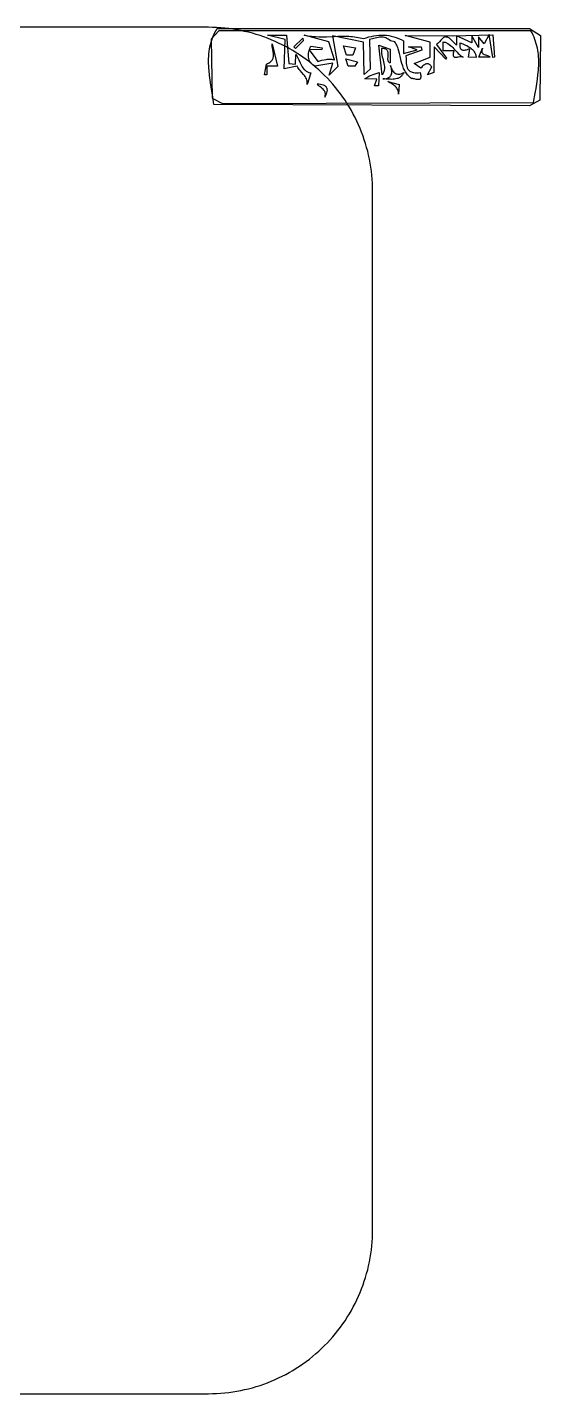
# Model space of a CAD drawing. Header units: metres. Extents: x -0.2 to 55.9, y -0.1 to 49.9.
# Drawn here: x 37.2 to 55.9, y -0.1 to 49.9 of the extents above; entities that cross this region are included whole.
import ezdxf

# ---------------------------------------------------------------- set-up
doc = ezdxf.new("R2010")
doc.units = ezdxf.units.M

msp = doc.modelspace()

# ---------------------------------------------------------------- linework, layer by layer
for points in [[(5.776928, -0.148714), (43.776928, -0.148714), (43.776928, -0.148714), (43.925911, -0.146867), (44.074451, -0.141341), (44.222486, -0.132161), (44.369955, -0.119354), (44.516795, -0.102946), (44.662947, -0.08296), (44.808348, -0.059423), (44.952936, -0.032361), (45.096651, -0.001798), (45.239431, 0.032239), (45.381214, 0.069726), (45.521939, 0.110637), (45.661545, 0.154946), (45.799969, 0.202628), (45.937151, 0.253657), (46.073029, 0.308008), (46.207541, 0.365656), (46.340627, 0.426575), (46.472224, 0.49074), (46.602271, 0.558125), (46.730707, 0.628704), (46.85747, 0.702453), (46.982498, 0.779345), (47.105731, 0.859356), (47.227107, 0.94246), (47.346564, 1.02863), (47.46404, 1.117843), (47.579475, 1.210073), (47.692807, 1.305293), (47.803974, 1.403479), (47.912915, 1.504604), (48.019569, 1.608645), (48.019569, 1.608645), (48.123609, 1.715298), (48.224735, 1.824239), (48.322921, 1.935407), (48.418141, 2.048738), (48.51037, 2.164173), (48.599583, 2.28165), (48.685754, 2.401107), (48.768858, 2.522482), (48.848869, 2.645715), (48.925761, 2.770744), (48.99951, 2.897507), (49.070089, 3.025943), (49.137474, 3.15599), (49.201638, 3.287587), (49.262558, 3.420672), (49.320205, 3.555185), (49.374557, 3.691063), (49.425586, 3.828245), (49.473268, 3.966669), (49.517577, 4.106275), (49.558488, 4.247), (49.595975, 4.388783), (49.630012, 4.531563), (49.660575, 4.675277), (49.687637, 4.819866), (49.711174, 4.965267), (49.731159, 5.111418), (49.747568, 5.258259), (49.760375, 5.405728), (49.769554, 5.553763), (49.775081, 5.702302), (49.776928, 5.851286), (49.776928, 43.851286), (49.776928, 43.851286), (49.775081, 44.000269), (49.769554, 44.148808), (49.760375, 44.296843), (49.747568, 44.444312), (49.731159, 44.591153), (49.711174, 44.737304), (49.687637, 44.882705), (49.660575, 45.027294), (49.630012, 45.171008), (49.595975, 45.313788), (49.558488, 45.455571), (49.517577, 45.596296), (49.473268, 45.735902), (49.425586, 45.874326), (49.374557, 46.011508), (49.320205, 46.147386), (49.262558, 46.281899), (49.201638, 46.414984), (49.137474, 46.546581), (49.070089, 46.676628), (48.99951, 46.805064), (48.925761, 46.931827), (48.848869, 47.056856), (48.768858, 47.180089), (48.685754, 47.301464), (48.599583, 47.420921), (48.51037, 47.538398), (48.418141, 47.653833), (48.322921, 47.767164), (48.224735, 47.878332), (48.123609, 47.987273), (48.019569, 48.093926), (48.019569, 48.093926), (47.912915, 48.197967), (47.803974, 48.299092), (47.692807, 48.397278), (47.579475, 48.492498), (47.46404, 48.584728), (47.346564, 48.673941), (47.227107, 48.760111), (47.105731, 48.843215), (46.982498, 48.923226), (46.85747, 49.000118), (46.730707, 49.073867), (46.602271, 49.144446), (46.472224, 49.211831), (46.340627, 49.275996), (46.207541, 49.336915), (46.073029, 49.394563), (45.937151, 49.448914), (45.799969, 49.499944), (45.661545, 49.547625), (45.521939, 49.591934), (45.381214, 49.632845), (45.239431, 49.670332), (45.096651, 49.704369), (44.952936, 49.734932), (44.808348, 49.761994), (44.662947, 49.785531), (44.516795, 49.805517), (44.369955, 49.821926), (44.222486, 49.834732), (44.074451, 49.843912), (43.925911, 49.849438), (43.776928, 49.851286), (5.776928, 49.851286)], [(55.919095, 49.555975), (55.892489, 47.180632), (55.513476, 46.978651), (43.968441, 47.025594), (43.968441, 47.025594), (43.94601, 47.205149), (43.920342, 47.384108), (43.865504, 47.740083), (43.83944, 47.917021), (43.81635, 48.093208), (43.797786, 48.268605), (43.790686, 48.355994), (43.785301, 48.443172), (43.781824, 48.530133), (43.780448, 48.616871), (43.781369, 48.703383), (43.78478, 48.789664), (43.790876, 48.875708), (43.799849, 48.961511), (43.811896, 49.047068), (43.827209, 49.132373), (43.845983, 49.217423), (43.868412, 49.302213), (43.89469, 49.386736), (43.925011, 49.47099), (43.959569, 49.554968), (43.998558, 49.638666), (44.042173, 49.722079), (44.090607, 49.805202), (55.517452, 49.802946), (55.919095, 49.555975)], [(44.153003, 49.722282), (43.877953, 49.416039), (43.907267, 47.260331), (44.284581, 47.059255), (55.663242, 47.106095), (55.663242, 47.106095), (55.720555, 47.445218), (55.749275, 47.613663), (55.776485, 47.781335), (55.801019, 47.948214), (55.821713, 48.114279), (55.8374, 48.27951), (55.843002, 48.361807), (55.846916, 48.443887), (55.848996, 48.525748), (55.849096, 48.607388), (55.847071, 48.688803), (55.842775, 48.769993), (55.836062, 48.850953), (55.826787, 48.931681), (55.814805, 49.012175), (55.799969, 49.092432), (55.782133, 49.17245), (55.761154, 49.252225), (55.736883, 49.331756), (55.709177, 49.41104), (55.677889, 49.490074), (55.642874, 49.568856), (55.603985, 49.647383), (55.561079, 49.725652), (44.153003, 49.722282)], [(45.935073, 49.561033), (46.633847, 49.561033), (46.714761, 48.533131), (46.95359, 48.500589), (46.973021, 48.852326), (46.973021, 48.852326), (47.002495, 48.806912), (47.029195, 48.75907), (47.053837, 48.709424), (47.077134, 48.658597), (47.122559, 48.555891), (47.146116, 48.505259), (47.171189, 48.455937), (47.198494, 48.40855), (47.228745, 48.363719), (47.262657, 48.322069), (47.28121, 48.302631), (47.300946, 48.284222), (47.321955, 48.266919), (47.344327, 48.250801), (47.368149, 48.235945), (47.393513, 48.222429), (47.420508, 48.210331), (47.449222, 48.199729), (47.479745, 48.190701), (47.512166, 48.183325), (47.384788, 47.76107), (47.384788, 47.76107), (47.387104, 47.789909), (47.387554, 47.817623), (47.386235, 47.844275), (47.383245, 47.869924), (47.378683, 47.894632), (47.372646, 47.91846), (47.35654, 47.963721), (47.335711, 48.006197), (47.310943, 48.046375), (47.283019, 48.084746), (47.252724, 48.121799), (47.188156, 48.193905), (47.123509, 48.266607), (47.093115, 48.304404), (47.065053, 48.343818), (47.040107, 48.385337), (47.019061, 48.429451), (46.546147, 48.338332), (46.574789, 49.409619), (45.935073, 49.561033)], [(47.275632, 49.570405), (47.275632, 49.570405), (47.343361, 49.555554), (47.41117, 49.543001), (47.47905, 49.532585), (47.546998, 49.524146), (47.615007, 49.517523), (47.683071, 49.512555), (47.819339, 49.506939), (47.955755, 49.506011), (48.092272, 49.508483), (48.365415, 49.518478), (48.501945, 49.523425), (48.638385, 49.526622), (48.774687, 49.526782), (48.910802, 49.522616), (48.978774, 49.518509), (49.046683, 49.512838), (49.11452, 49.505442), (49.182282, 49.49616), (49.249961, 49.484831), (49.317551, 49.471294), (49.385047, 49.455388), (49.452443, 49.436952), (49.452443, 49.436952), (49.545374, 49.46955), (49.638054, 49.497756), (49.730476, 49.521436), (49.822633, 49.540454), (49.914517, 49.554677), (50.006123, 49.563968), (50.097442, 49.568194), (50.188468, 49.56722), (50.279193, 49.56091), (50.369611, 49.549131), (50.459715, 49.531747), (50.549498, 49.508624), (50.638952, 49.479627), (50.72807, 49.444621), (50.816846, 49.403471), (50.905273, 49.356042), (50.907844, 48.890679), (51.408238, 49.029423), (51.09192, 49.143209), (51.553274, 49.143209), (51.579377, 49.010478), (50.9956, 48.809561), (50.9956, 48.809561), (50.997135, 48.69496), (50.99797, 48.636632), (51.000219, 48.578654), (51.004907, 48.521802), (51.013061, 48.466852), (51.025707, 48.41458), (51.034035, 48.389691), (51.043871, 48.365762), (51.055344, 48.342891), (51.068581, 48.321175), (51.08371, 48.300711), (51.100861, 48.281595), (51.120161, 48.263925), (51.141738, 48.247797), (51.165722, 48.23331), (51.192239, 48.220559), (51.22142, 48.209642), (51.25339, 48.200656), (51.28828, 48.193697), (51.326217, 48.188864), (51.36733, 48.186252), (51.411747, 48.185959), (51.459595, 48.188083), (51.511005, 48.192719), (51.511005, 48.192719), (51.520801, 48.154023), (51.52804, 48.119221), (51.532853, 48.08813), (51.535369, 48.060564), (51.535721, 48.036338), (51.53404, 48.015267), (51.530456, 47.997165), (51.525101, 47.981848), (51.518105, 47.969131), (51.509601, 47.958829), (51.499719, 47.950756), (51.488591, 47.944728), (51.476346, 47.940559), (51.463118, 47.938065), (51.434231, 47.93736), (51.402981, 47.941132), (51.370415, 47.9479), (51.305532, 47.964506), (51.275314, 47.971382), (51.247977, 47.975334), (51.224568, 47.97488), (51.214666, 47.972538), (51.206139, 47.96854), (51.206139, 47.96854), (51.163632, 48.001424), (51.124475, 48.03567), (51.088483, 48.071201), (51.055472, 48.107942), (51.025257, 48.145819), (50.997653, 48.184755), (50.972475, 48.224674), (50.949539, 48.265502), (50.92866, 48.307164), (50.909653, 48.349582), (50.892333, 48.392683), (50.876516, 48.436391), (50.848651, 48.525324), (50.824579, 48.615778), (50.781902, 48.798833), (50.760342, 48.890228), (50.736662, 48.980728), (50.709386, 49.069731), (50.693937, 49.113482), (50.677034, 49.156632), (50.658493, 49.199106), (50.63813, 49.240829), (50.615758, 49.281724), (50.591194, 49.321716), (50.427766, 49.357256), (50.427766, 49.357256), (50.385892, 49.393999), (50.343228, 49.424037), (50.299781, 49.447844), (50.255558, 49.465893), (50.210569, 49.47866), (50.164819, 49.486619), (50.118318, 49.490243), (50.071073, 49.490008), (50.023091, 49.486386), (49.974381, 49.479853), (49.924949, 49.470883), (49.874805, 49.45995), (49.772408, 49.434092), (49.667251, 49.406074), (49.688175, 48.326239), (49.461629, 48.120935), (49.446629, 49.312295), (48.310302, 49.540476), (48.506191, 48.415694), (48.187119, 48.096873), (48.324097, 48.545343), (47.668828, 48.426158), (47.668828, 48.426158), (47.614533, 48.462327), (47.59034, 48.481042), (47.56805, 48.500166), (47.547613, 48.519689), (47.528981, 48.539603), (47.512104, 48.5599), (47.496931, 48.58057), (47.483413, 48.601604), (47.471501, 48.622994), (47.461146, 48.644732), (47.452296, 48.666808), (47.438918, 48.711939), (47.430971, 48.758319), (47.428057, 48.805876), (47.429779, 48.854542), (47.435741, 48.904245), (47.445546, 48.954916), (47.458797, 49.006484), (47.475097, 49.058879), (47.494048, 49.112032), (47.515255, 49.165871), (47.926067, 49.09875), (47.923114, 49.038089), (47.454648, 49.024122), (47.778542, 48.597294), (47.778542, 48.597294), (47.8513, 48.621787), (47.925635, 48.64401), (48.001255, 48.662784), (48.077866, 48.676928), (48.116453, 48.681895), (48.155178, 48.685264), (48.194006, 48.686885), (48.232899, 48.686611), (48.271821, 48.684296), (48.310736, 48.679791), (48.349607, 48.67295), (48.388398, 48.663624), (48.17586, 49.314799), (47.275632, 49.570405)], [(54.1743, 48.747649), (54.033099, 49.585786), (53.849972, 49.242691), (53.651375, 49.507278), (53.651375, 49.112715), (53.409286, 49.538456), (53.409286, 49.278387), (52.844413, 49.54489), (52.844413, 49.200873), (52.588891, 49.452706), (52.588891, 49.452706), (52.565729, 49.466151), (52.543642, 49.477132), (52.522574, 49.48576), (52.502473, 49.492148), (52.483281, 49.49641), (52.464945, 49.498657), (52.447409, 49.499003), (52.430619, 49.49756), (52.414519, 49.494442), (52.399054, 49.489761), (52.369811, 49.476162), (52.34245, 49.457665), (52.316532, 49.435173), (52.291616, 49.409589), (52.267262, 49.381815), (52.218484, 49.323307), (52.193179, 49.294378), (52.166679, 49.26687), (52.138541, 49.241685), (52.108328, 49.219725), (52.474654, 48.718559), (52.455147, 48.690757), (52.026183, 49.136014), (52.017499, 48.199395), (51.787704, 48.1123), (51.944277, 48.399607), (51.944277, 48.399607), (51.921251, 48.430798), (51.897921, 48.457003), (51.874276, 48.478314), (51.850305, 48.494824), (51.825997, 48.506627), (51.801339, 48.513814), (51.776322, 48.516478), (51.750933, 48.514713), (51.725161, 48.508611), (51.698996, 48.498265), (51.672425, 48.483767), (51.645438, 48.465211), (51.618023, 48.442688), (51.590169, 48.416293), (51.561865, 48.386117), (51.5331, 48.352253), (51.297656, 48.532581), (51.876059, 48.758389), (51.876059, 49.303402), (50.963514, 49.546536), (52.683054, 49.545644), (52.68161, 49.535041), (54.176443, 49.573582), (54.231877, 48.755762), (54.1743, 48.747649)], [(46.100817, 49.24523), (46.295048, 48.432173), (45.904539, 48.432173), (45.904539, 48.109642), (45.823843, 48.109642), (45.897878, 48.505326), (45.897878, 48.505326), (45.934771, 48.521746), (45.968169, 48.538895), (45.998223, 48.556741), (46.025088, 48.575257), (46.048914, 48.594411), (46.069854, 48.614176), (46.088061, 48.63452), (46.103688, 48.655415), (46.116886, 48.676832), (46.127808, 48.698739), (46.136607, 48.721109), (46.143434, 48.743911), (46.148443, 48.767116), (46.151786, 48.790694), (46.154083, 48.838851), (46.151544, 48.888147), (46.145389, 48.938345), (46.12711, 49.040501), (46.117424, 49.091985), (46.109, 49.143426), (46.103058, 49.194587), (46.100817, 49.24523)], [(47.238478, 49.358047), (46.951695, 49.079182), (46.895718, 49.136536), (47.222511, 49.454961), (47.238478, 49.358047)], [(48.818413, 48.835338), (48.715935, 49.179222), (49.155846, 49.09505), (49.057257, 48.835338), (48.818413, 48.835338)], [(49.997735, 49.197405), (50.423527, 49.046834), (50.413779, 48.547557), (50.413779, 48.547557), (50.395419, 48.556809), (50.380097, 48.568024), (50.367565, 48.581054), (50.357575, 48.595749), (50.34988, 48.61196), (50.344232, 48.62954), (50.340384, 48.648338), (50.338087, 48.668207), (50.337159, 48.710558), (50.339466, 48.755403), (50.345862, 48.847811), (50.345989, 48.892991), (50.344417, 48.914804), (50.341426, 48.935901), (50.336767, 48.956133), (50.330192, 48.97535), (50.321455, 48.993405), (50.310307, 49.010148), (50.296501, 49.025429), (50.279789, 49.039102), (50.259923, 49.051015), (50.236657, 49.061022), (50.209741, 49.068972), (50.178929, 49.074717), (50.143973, 49.078108), (50.104625, 49.078996), (50.104625, 49.078996), (50.10072, 49.048599), (50.098683, 49.018212), (50.098357, 48.987834), (50.099584, 48.957466), (50.106066, 48.896757), (50.116866, 48.836082), (50.130722, 48.775438), (50.146372, 48.714824), (50.178007, 48.593673), (50.191467, 48.533132), (50.201673, 48.47261), (50.207363, 48.412105), (50.208119, 48.381859), (50.207274, 48.351615), (50.204668, 48.321375), (50.200144, 48.291138), (50.193545, 48.260903), (50.184712, 48.23067), (50.173488, 48.200439), (50.159715, 48.170209), (50.143235, 48.139981), (50.123891, 48.109754), (49.997735, 49.197405)], [(53.089981, 48.759083), (53.089981, 48.759083), (53.078029, 48.764181), (53.064906, 48.767717), (53.035657, 48.770785), (53.003249, 48.769639), (52.968696, 48.765631), (52.897217, 48.754438), (52.86232, 48.749958), (52.829336, 48.748025), (52.799282, 48.74999), (52.78567, 48.752858), (52.77317, 48.757207), (52.761911, 48.763207), (52.752017, 48.771027), (52.743617, 48.780836), (52.736837, 48.792802), (52.731803, 48.807096), (52.728644, 48.823885), (52.727485, 48.84334), (52.728453, 48.865628), (52.731675, 48.89092), (52.737278, 48.919383), (52.745389, 48.951187), (52.756135, 48.986502), (52.360236, 48.996603), (52.360621, 49.319629), (52.360621, 49.319629), (52.392293, 49.313523), (52.422606, 49.30567), (52.451637, 49.296171), (52.479465, 49.285126), (52.50617, 49.272638), (52.531829, 49.258806), (52.580327, 49.227519), (52.625589, 49.192074), (52.668244, 49.153279), (52.708922, 49.111945), (52.748254, 49.068878), (52.825394, 48.980787), (52.864463, 48.937379), (52.904704, 48.895476), (52.946746, 48.855886), (52.99122, 48.819418), (53.038755, 48.786881), (53.063867, 48.772339), (53.089981, 48.759083)], [(53.566654, 48.750683), (53.276287, 48.754705), (53.327829, 49.066306), (53.327829, 49.066306), (53.279861, 49.04614), (53.235033, 49.02994), (53.193426, 49.017827), (53.155123, 49.009926), (53.120204, 49.006358), (53.088751, 49.007247), (53.060847, 49.012715), (53.036571, 49.022886), (53.02582, 49.029773), (53.016007, 49.037882), (53.007142, 49.047228), (52.999235, 49.057826), (52.986337, 49.08284), (52.977394, 49.113049), (52.972489, 49.148574), (52.971703, 49.189539), (52.975116, 49.236066), (52.982812, 49.288278), (52.982812, 49.288278), (53.079792, 49.246676), (53.175718, 49.203374), (53.222379, 49.180209), (53.267688, 49.155565), (53.311283, 49.129094), (53.352802, 49.100443), (53.39188, 49.069263), (53.428156, 49.035201), (53.461267, 48.997907), (53.490851, 48.957031), (53.516544, 48.912221), (53.537984, 48.863127), (53.546995, 48.836864), (53.554808, 48.809398), (53.561376, 48.780686), (53.566654, 48.750683)], [(53.798958, 49.089931), (53.798958, 49.089931), (53.787669, 49.063629), (53.778995, 49.039418), (53.772803, 49.017192), (53.768955, 48.996846), (53.767318, 48.978275), (53.767755, 48.961372), (53.77013, 48.946031), (53.774309, 48.932148), (53.780156, 48.919616), (53.787535, 48.908329), (53.796311, 48.898182), (53.806349, 48.889069), (53.829667, 48.873522), (53.856406, 48.860842), (53.885481, 48.850183), (53.915808, 48.840699), (53.975888, 48.821874), (54.003472, 48.81084), (54.027974, 48.797598), (54.04831, 48.781302), (54.056577, 48.771744), (54.063396, 48.761105), (53.658014, 48.753274), (53.798958, 49.089931)], [(48.792311, 48.695497), (49.218678, 48.589317), (49.124318, 48.432173), (48.882561, 48.432173), (48.792311, 48.695497)], [(50.019381, 48.193712), (49.986422, 47.706478), (49.841958, 47.706478), (49.933784, 47.948376), (49.489758, 47.961812), (49.489758, 47.961812), (49.515552, 47.982546), (49.542722, 48.002142), (49.571182, 48.020665), (49.600845, 48.038181), (49.66344, 48.070453), (49.729818, 48.099486), (49.799289, 48.125802), (49.871166, 48.149929), (49.94476, 48.17239), (50.019381, 48.193712)], [(50.42661, 48.455206), (50.42661, 48.455206), (50.441311, 48.406018), (50.457605, 48.360362), (50.475605, 48.318416), (50.495423, 48.280361), (50.517174, 48.246374), (50.54097, 48.216634), (50.566924, 48.191322), (50.59515, 48.170615), (50.625759, 48.154692), (50.658866, 48.143733), (50.694583, 48.137916), (50.733023, 48.137421), (50.7743, 48.142426), (50.818526, 48.15311), (50.865815, 48.169653), (50.916279, 48.192233), (50.916279, 48.192233), (50.900205, 48.16231), (50.883357, 48.13485), (50.865763, 48.109755), (50.847451, 48.086924), (50.828448, 48.066258), (50.808782, 48.047656), (50.78848, 48.031019), (50.767571, 48.016247), (50.746081, 48.003239), (50.724039, 47.991897), (50.701472, 47.982121), (50.678408, 47.973809), (50.630898, 47.961183), (50.581731, 47.95322), (50.531127, 47.94912), (50.479308, 47.948086), (50.426495, 47.949317), (50.372908, 47.952016), (50.2643, 47.958618), (50.20972, 47.960923), (50.155252, 47.961499), (50.155252, 47.961499), (50.215554, 47.969167), (50.269068, 47.980264), (50.316011, 47.994716), (50.356597, 48.012453), (50.391044, 48.033402), (50.406033, 48.045058), (50.419568, 48.05749), (50.431676, 48.07069), (50.442385, 48.084647), (50.451721, 48.099353), (50.459711, 48.114799), (50.471763, 48.147874), (50.478757, 48.183802), (50.480909, 48.222508), (50.478435, 48.263922), (50.471552, 48.30797), (50.460476, 48.354582), (50.445423, 48.403685), (50.42661, 48.455206)], [(48.027017, 47.293964), (48.027017, 47.293964), (48.035741, 47.319176), (48.042295, 47.343183), (48.046783, 47.366039), (48.049311, 47.3878), (48.049983, 47.408525), (48.048905, 47.428267), (48.04618, 47.447084), (48.041914, 47.465032), (48.036212, 47.482167), (48.029178, 47.498545), (48.011535, 47.529257), (47.989823, 47.557616), (47.964881, 47.584073), (47.937547, 47.609078), (47.908661, 47.63308), (47.849584, 47.679875), (47.82107, 47.703568), (47.794358, 47.728058), (47.770286, 47.753794), (47.749692, 47.781226), (47.749692, 47.781226), (47.811846, 47.778723), (47.8683, 47.772494), (47.918997, 47.762539), (47.963875, 47.748858), (48.002876, 47.73145), (48.020154, 47.721349), (48.03594, 47.710316), (48.050227, 47.698352), (48.063008, 47.685456), (48.074276, 47.671628), (48.084021, 47.656868), (48.092239, 47.641176), (48.09892, 47.624553), (48.104058, 47.606998), (48.107645, 47.58851), (48.109673, 47.569091), (48.110136, 47.54874), (48.106335, 47.505242), (48.096181, 47.458015), (48.079617, 47.40706), (48.056582, 47.352376), (48.027017, 47.293964)], [(50.725519, 47.406949), (50.725519, 47.406949), (50.723341, 47.449276), (50.71719, 47.489191), (50.707273, 47.526818), (50.693798, 47.562281), (50.676972, 47.595704), (50.657002, 47.627211), (50.634094, 47.656926), (50.608458, 47.684973), (50.580298, 47.711475), (50.549824, 47.736556), (50.517241, 47.760341), (50.482757, 47.782954), (50.446579, 47.804517), (50.408915, 47.825156), (50.329956, 47.864154), (50.746312, 47.75848), (50.725519, 47.406949)]]:
    msp.add_lwpolyline(points)

doc.saveas('drawing.dxf')
